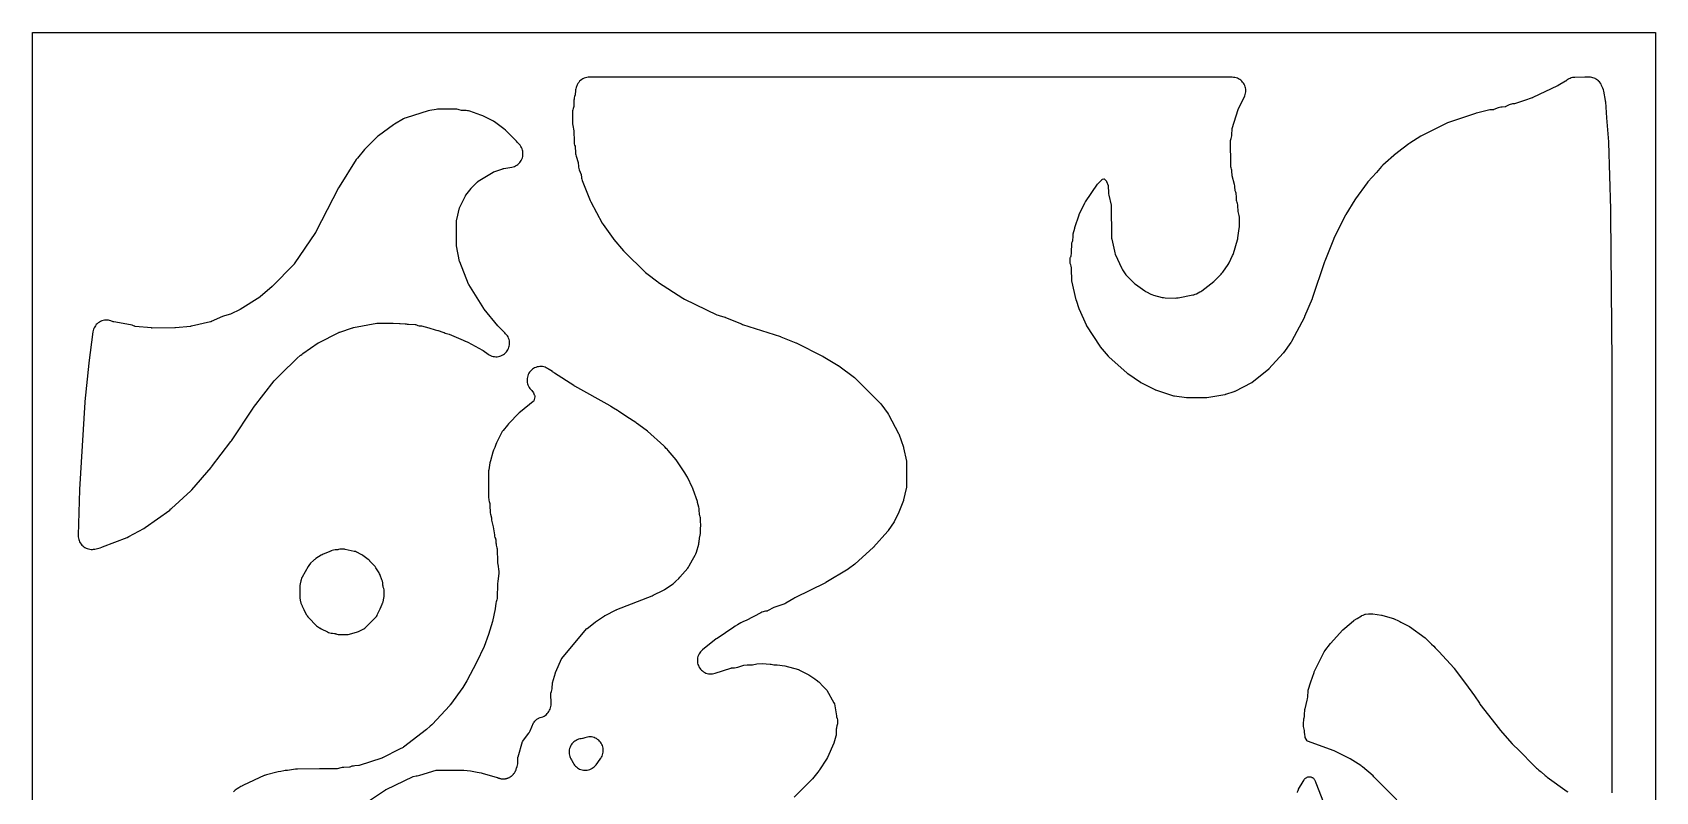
# Model space of a CAD drawing. Header units: millimetres. Extents: x 0 to 300, y 0 to 300.
# Drawn here: x 0 to 299.9, y 159.8 to 300 of the extents above; entities that cross this region are included whole.
import ezdxf

# ---------------------------------------------------------------- set-up
doc = ezdxf.new("R2010")
doc.units = ezdxf.units.MM
doc.layers.add('CUT', color=7, linetype='CONTINUOUS')

msp = doc.modelspace()

# ---------------------------------------------------------------- linework, layer by layer
at = {"layer": 'CUT'}
for points in [[(0.0614, 0), (0.0501, 0.0006), (0.0029, 0.0029), (0.0006, 0.0501), (0, 0.0614), (0, 299.9386), (0.0006, 299.9499), (0.0029, 299.9971), (0.0501, 299.9994), (0.0614, 300), (299.8528, 300), (299.9113, 299.9971), (299.9141, 299.9386), (299.9141, 0.0614), (299.9113, 0.0029), (299.8528, 0), (299.8528, 0)], [(9.2973, 205.1523), (9.4842, 205.0005), (9.6848, 204.8674), (9.8973, 204.7542), (10.1196, 204.662), (10.3499, 204.5915), (10.5858, 204.5436), (10.8253, 204.5186), (11.066, 204.5167), (11.3059, 204.538), (11.5425, 204.5822), (12.4809, 204.805), (12.8104, 204.9077), (12.9604, 204.9661), (17.5181, 206.7403), (17.8129, 206.8777), (20.5594, 208.3833), (20.5609, 208.3841), (20.8108, 208.5409), (25.3598, 211.7851), (25.5973, 211.9774), (25.6265, 212.0042), (25.6663, 212.0365), (29.2521, 215.3266), (29.4544, 215.5352), (29.4549, 215.5358), (32.992, 219.6337), (33.0837, 219.7464), (36.6759, 224.433), (36.6759, 224.4331), (36.7793, 224.5784), (40.7659, 230.6288), (40.792, 230.6667), (40.7966, 230.673), (40.8151, 230.6976), (40.8198, 230.7039), (40.8225, 230.7074), (40.8236, 230.7088), (40.8254, 230.7112), (44.6778, 235.6445), (44.8068, 235.7732), (45.2906, 236.2557), (45.8958, 236.8593), (48.8435, 239.7994), (49.5324, 240.3685), (49.5902, 240.409), (49.7506, 240.5216), (49.9637, 240.6712), (52.8154, 242.6725), (52.8278, 242.6802), (52.8527, 242.6953), (56.6132, 244.5793), (56.6896, 244.6143), (56.7519, 244.6376), (56.768, 244.6437), (59.1502, 245.4417), (59.2144, 245.4608), (59.2936, 245.4786), (63.6323, 246.3005), (63.9087, 246.3103), (63.9236, 246.3108), (64.1635, 246.3194), (64.4598, 246.3299), (66.6591, 246.3328), (67.8203, 246.2556), (67.9487, 246.247), (68.8932, 246.1842), (69.0252, 246.1495), (69.2511, 246.1119), (69.4795, 246.0952), (70.7019, 246.0617), (70.7186, 246.0609), (70.7543, 246.0567), (70.7883, 246.0464), (70.8041, 246.0404), (70.9627, 245.9765), (71.2163, 245.8898), (71.4779, 245.8307), (71.7442, 245.7999), (71.868, 245.7923), (73.229, 245.4544), (74.3864, 245.0787), (74.6306, 245.0128), (74.8802, 244.972), (74.9657, 244.9625), (75.8575, 244.6651), (76.049, 244.5668), (76.2812, 244.4623), (76.5229, 244.382), (76.9939, 244.2516), (79.6126, 243.1698), (79.7201, 243.121), (79.9704, 243.0073), (80.0252, 242.9824), (80.464, 242.783), (83.1447, 241.3135), (83.2048, 241.2783), (83.2626, 241.2397), (84.2114, 240.5645), (84.4199, 240.4311), (84.6405, 240.3191), (84.8711, 240.2294), (85.1094, 240.1629), (85.3532, 240.1204), (85.5999, 240.1021), (85.8473, 240.1083), (86.0928, 240.139), (86.3341, 240.1937), (86.5688, 240.272), (86.7946, 240.3732), (87.0093, 240.4962), (87.2108, 240.6398), (87.3971, 240.8026), (87.5665, 240.983), (87.7171, 241.1793), (87.8476, 241.3896), (87.9567, 241.6116), (88.0433, 241.8434), (88.1065, 242.0826), (88.1458, 242.3269), (88.1608, 242.5739), (88.1512, 242.8212), (88.1173, 243.0663), (88.0593, 243.3068), (87.9778, 243.5404), (87.8737, 243.7649), (87.7478, 243.9779), (87.6015, 244.1775), (87.4362, 244.3616), (87.4358, 244.362), (87.3098, 244.489), (86.0841, 245.7253), (86.046, 245.7655), (86.0098, 245.8075), (83.467, 248.8999), (83.4203, 248.9606), (83.3776, 249.0242), (80.6135, 253.4368), (80.6048, 253.4515), (80.5716, 253.517), (80.5649, 253.5327), (78.9461, 257.6023), (78.94, 257.6187), (78.9187, 257.6914), (78.915, 257.7085), (78.3524, 260.5995), (78.3493, 260.6181), (78.3418, 260.6991), (78.3415, 260.7179), (78.3791, 265.3167), (78.3799, 265.3385), (78.3916, 265.4321), (78.3962, 265.4535), (78.9252, 267.6075), (78.9308, 267.6277), (78.9621, 267.7127), (78.9709, 267.7317), (80.0272, 269.8424), (80.0354, 269.8577), (80.075, 269.9214), (80.0851, 269.9355), (81.0381, 271.1926), (81.0911, 271.2576), (81.1486, 271.3188), (82.258, 272.419), (82.2738, 272.4338), (82.3474, 272.4916), (82.3655, 272.5035), (85.1599, 274.2189), (85.1785, 274.2295), (85.2623, 274.2687), (85.2825, 274.276), (86.9175, 274.8223), (87.0007, 274.8468), (87.0855, 274.8651), (88.5807, 275.1323), (88.8205, 275.1874), (89.0538, 275.2659), (89.2782, 275.3669), (89.4916, 275.4896), (89.6919, 275.6325), (89.8772, 275.7945), (90.0457, 275.974), (90.1957, 276.1691), (90.3257, 276.378), (90.4346, 276.5987), (90.5213, 276.8291), (90.5849, 277.0668), (90.6248, 277.3097), (90.6407, 277.5553), (90.6323, 277.8013), (90.5998, 278.0452), (90.5435, 278.2848), (90.4638, 278.5177), (90.3617, 278.7416), (90.238, 278.9544), (90.094, 279.154), (89.6541, 279.7045), (89.4578, 279.9225), (87.3792, 281.9755), (87.1024, 282.2116), (85.3985, 283.4631), (85.2248, 283.5798), (85.042, 283.6816), (83.2001, 284.608), (82.867, 284.7464), (80.8068, 285.4329), (80.5843, 285.4957), (80.3569, 285.5378), (80.1266, 285.5586), (79.401, 285.5906), (79.378, 285.5923), (79.28, 285.6088), (79.2577, 285.6147), (78.8767, 285.7281), (78.6417, 285.7859), (78.4021, 285.8206), (78.1604, 285.832), (75.054, 285.8282), (74.8349, 285.8184), (74.6175, 285.7893), (73.4227, 285.5759), (73.118, 285.5015), (69.0601, 284.2363), (68.8039, 284.1407), (68.5597, 284.0178), (66.9187, 283.0759), (66.6916, 282.9286), (63.928, 280.9161), (63.7764, 280.7965), (63.6344, 280.6654), (61.5207, 278.5575), (61.3619, 278.3835), (60.0305, 276.7787), (59.8429, 276.5207), (56.6509, 271.4839), (56.5392, 271.2887), (52.3711, 263.1817), (52.3372, 263.1203), (52.2997, 263.0609), (48.3876, 257.2518), (48.3775, 257.2376), (48.33, 257.1793), (48.318, 257.1666), (44.3403, 253.1279), (44.3065, 253.095), (44.2714, 253.0634), (42.0777, 251.163), (42.0739, 251.1598), (42.0131, 251.1147), (41.9987, 251.1052), (38.3677, 248.8443), (38.3208, 248.8166), (38.2727, 248.7911), (36.7083, 248.0052), (36.6921, 247.9975), (36.6197, 247.9694), (36.6026, 247.9641), (35.4569, 247.6415), (35.1173, 247.5188), (33.0156, 246.5826), (32.9988, 246.5756), (32.9243, 246.5507), (32.9067, 246.5462), (29.3642, 245.7327), (29.2905, 245.7182), (29.2161, 245.7084), (26.4319, 245.4298), (26.3752, 245.4255), (26.3182, 245.4239), (22.1458, 245.4064), (22.0862, 245.4076), (22.0268, 245.4118), (19.0076, 245.7019), (18.988, 245.7043), (18.9463, 245.7128), (18.9058, 245.7257), (18.8875, 245.7331), (18.6864, 245.8209), (18.4116, 245.9222), (18.1268, 245.9907), (15.043, 246.5435), (14.9692, 246.5595), (14.9443, 246.566), (14.9065, 246.5771), (14.5021, 246.7215), (14.2659, 246.7929), (14.0238, 246.8406), (13.7781, 246.8643), (13.5313, 246.8636), (13.2858, 246.8386), (13.0439, 246.7895), (12.8081, 246.7168), (12.5805, 246.6212), (12.3635, 246.5037), (12.1592, 246.3653), (11.9695, 246.2074), (11.7963, 246.0316), (11.6412, 245.8396), (11.5059, 245.6332), (11.3915, 245.4145), (11.2993, 245.1856), (11.2301, 244.9487), (11.1846, 244.7061), (11.1831, 244.6954), (10.4019, 238.9889), (10.3913, 238.8998), (9.6796, 231.8176), (9.6716, 231.7187), (8.6939, 215.572), (8.6902, 215.4875), (8.4678, 207.1487), (8.466, 207.0813), (8.4712, 206.8406), (8.4995, 206.6015), (8.5507, 206.3662), (8.6243, 206.137), (8.7195, 205.9159), (8.8357, 205.705), (8.9715, 205.5062), (9.1259, 205.3214)], [(50.6757, 192.363), (50.7331, 192.2631), (50.8866, 192.051), (51.0614, 191.8561), (52.4463, 190.4661), (52.5044, 190.4137), (52.6426, 190.2889), (52.7247, 190.2292), (52.8565, 190.1334), (53.0631, 190.0144), (53.0856, 190.0014), (53.3529, 189.8657), (54.4924, 189.2872), (54.7254, 189.1835), (54.9677, 189.1041), (55.2169, 189.0498), (55.2638, 189.0444), (55.4703, 189.0211), (55.8052, 189.0004), (55.825, 188.9987), (55.8456, 188.9952), (55.867, 188.9916), (55.8967, 188.9833), (55.9081, 188.9801), (55.9267, 188.9733), (55.9743, 188.9543), (56.0099, 188.9402), (56.1101, 188.9057), (56.234, 188.8631), (56.4643, 188.8077), (56.6988, 188.7743), (56.9354, 188.7632), (57.8935, 188.7638), (58.1175, 188.774), (58.3397, 188.8042), (58.5582, 188.8542), (60.0332, 189.2621), (60.2743, 189.3422), (60.5062, 189.4464), (61.0019, 189.7001), (61.2248, 189.8292), (61.4332, 189.9804), (61.625, 190.1524), (63.2625, 191.78), (63.4158, 191.9469), (63.5534, 192.1271), (63.6742, 192.3189), (63.777, 192.5209), (64.2469, 193.5575), (64.6311, 194.4049), (64.6956, 194.5672), (64.718, 194.6236), (64.7394, 194.6968), (64.7841, 194.8495), (64.9442, 195.5117), (64.9965, 195.8024), (65.0142, 196.0972), (65.0146, 196.5761), (65.0083, 196.7048), (65.0027, 196.8218), (64.9667, 197.0651), (64.907, 197.3037), (64.8241, 197.5353), (64.8053, 197.5807), (64.7979, 197.6001), (64.7854, 197.6431), (64.7778, 197.6872), (64.776, 197.7079), (64.7659, 197.875), (64.7494, 198.1498), (64.7358, 198.2703), (64.72, 198.4104), (64.6917, 198.5385), (64.6634, 198.6665), (64.6255, 198.78), (64.5803, 198.9153), (64.2474, 199.7612), (64.2472, 199.7617), (64.2351, 199.7887), (64.1535, 199.9711), (64.041, 200.171), (63.4507, 201.1156), (63.3919, 201.1999), (63.306, 201.3231), (63.141, 201.5149), (62.3297, 202.3669), (62.3219, 202.3744), (62.1914, 202.5013), (62.0432, 202.6246), (61.0406, 203.3956), (60.8489, 203.5292), (60.6455, 203.6444), (60.0615, 203.9399), (60.0581, 203.9416), (59.8644, 204.0295), (59.6639, 204.1006), (59.5796, 204.1227), (59.4581, 204.1544), (57.7618, 204.5215), (57.6703, 204.5367), (57.5192, 204.5617), (57.3687, 204.5715), (57.2739, 204.5778), (57.0282, 204.5697), (56.7844, 204.5375), (56.545, 204.4816), (56.4273, 204.4479), (56.4226, 204.4474), (55.9251, 204.4127), (55.6517, 204.3784), (55.3838, 204.3143), (55.1246, 204.221), (55.1132, 204.2162), (53.7066, 203.6209), (53.7056, 203.6204), (53.5285, 203.5372), (53.3585, 203.4403), (52.3763, 202.8286), (52.1497, 202.6695), (52.0612, 202.5913), (51.9421, 202.4862), (51.3996, 201.9511), (51.2436, 201.7824), (51.2201, 201.7517), (51.1942, 201.7233), (51.0566, 201.5419), (50.9361, 201.3487), (49.8462, 199.4096), (49.7386, 199.1945), (49.6522, 198.9702), (49.6384, 198.9207), (49.5863, 198.7352), (49.4461, 198.1223), (49.3982, 197.8386), (49.3832, 197.5513), (49.3927, 195.7688), (49.4112, 195.4781), (49.4634, 195.1916), (49.4681, 195.172), (49.4706, 195.1583), (49.6073, 194.5985), (49.6913, 194.3239), (49.8062, 194.0607), (49.8068, 194.0596), (49.8076, 194.0579), (49.8111, 194.051), (50.1426, 193.3974), (50.6026, 192.49)], [(100.3232, 164.4898), (100.4988, 164.3235), (100.6896, 164.1749), (100.8939, 164.0454), (101.1097, 163.9363), (101.335, 163.8486), (101.5678, 163.783), (101.8058, 163.7402), (102.0469, 163.7206), (102.2887, 163.7244), (102.529, 163.7516), (102.7656, 163.8018), (102.9962, 163.8747), (103.2187, 163.9695), (103.361, 164.0472), (103.4245, 164.0813), (103.4287, 164.0842), (103.4309, 164.0854), (103.4616, 164.1062), (103.6259, 164.2162), (103.8132, 164.37), (103.9848, 164.5412), (104.1391, 164.7282), (104.1494, 164.7436), (104.9107, 165.7641), (105.0453, 165.9638), (105.0598, 165.9906), (105.1357, 166.105), (105.2519, 166.3247), (105.3457, 166.5547), (105.4162, 166.793), (105.4627, 167.0371), (105.4848, 167.2846), (105.4822, 167.533), (105.4549, 167.78), (105.4032, 168.0231), (105.3277, 168.2598), (105.229, 168.4878), (105.1082, 168.7049), (104.9664, 168.909), (104.8051, 169.098), (104.6258, 169.27), (104.4304, 169.4234), (104.2206, 169.5566), (103.9987, 169.6684), (103.7668, 169.7576), (103.5272, 169.8233), (103.2822, 169.8648), (103.0343, 169.8819), (102.7859, 169.8743), (102.5396, 169.8421), (102.2976, 169.7855), (102.0625, 169.7053), (101.6808, 169.5534), (101.6125, 169.5521), (101.3674, 169.5352), (101.1252, 169.4944), (100.8881, 169.43), (100.6586, 169.3427), (100.4386, 169.2332), (100.2305, 169.1027), (100.0362, 168.9524), (99.8576, 168.7837), (99.6964, 168.5984), (99.5542, 168.3981), (99.4323, 168.1848), (99.332, 167.9606), (99.2541, 167.7276), (99.1995, 167.4881), (99.1686, 167.2444), (99.1618, 166.9989), (99.1792, 166.7538), (99.2205, 166.5117), (99.2853, 166.2747), (99.3731, 166.0453), (99.483, 165.8256), (99.6139, 165.6178), (99.6184, 165.6114), (99.6641, 165.5462), (99.6663, 165.5422), (99.9037, 165.079), (100.0243, 164.8694), (100.1646, 164.6724)]]:
    msp.add_lwpolyline(points, close=True, dxfattribs=at)
for points in [[(291.8967, 159.5201), (291.9039, 192.0322), (291.9141, 238.9124), (291.914, 238.9354), (291.6674, 266.3147), (291.6665, 266.3629), (291.6386, 267.3483), (291.6377, 267.3831), (291.2903, 279.6544), (291.2837, 279.7789), (290.9331, 284.2561), (290.9331, 284.2562), (290.9331, 284.2564), (290.9331, 284.2566), (290.9331, 284.2567), (290.933, 284.2571), (290.7056, 287.1612), (290.6928, 287.2585), (290.6714, 287.4215), (290.3503, 289.1546), (290.2831, 289.4293), (290.1854, 289.6946), (289.951, 290.2345), (289.8429, 290.4536), (289.7709, 290.5695), (289.7139, 290.6611), (289.5653, 290.855), (289.3985, 291.0334), (289.3853, 291.0451), (289.2151, 291.1947), (289.0168, 291.3374), (288.9143, 291.3969), (288.8055, 291.46), (288.7516, 291.4846), (288.5833, 291.5614), (288.3522, 291.6407), (288.1145, 291.697), (287.8725, 291.7298), (287.6284, 291.7389), (286.8247, 291.7295), (286.8246, 291.7295), (286.8244, 291.7295), (285.0118, 291.7082), (284.7807, 291.6947), (284.5518, 291.66), (284.3271, 291.6042), (284.1086, 291.5279), (283.898, 291.4317), (283.7577, 291.3511), (283.6973, 291.3164), (283.508, 291.1831), (283.4606, 291.1425), (283.332, 291.0328), (283.3292, 291.0302), (283.318, 291.0197), (283.2829, 290.9934), (283.2657, 290.9825), (281.9044, 290.1755), (281.8548, 290.1477), (281.804, 290.1222), (277.2378, 287.9741), (277.2224, 287.9669), (277.2203, 287.966), (277.1578, 287.9388), (277.0917, 287.9146), (275.6916, 287.4483), (273.8691, 286.8412), (273.8558, 286.8372), (273.8504, 286.8355), (273.7681, 286.8173), (273.7487, 286.8146), (273.5092, 286.7872), (273.2819, 286.7506), (273.059, 286.6932), (272.8424, 286.6156), (272.6338, 286.5183), (272.222, 286.3028), (272.2047, 286.2943), (272.1808, 286.2848), (272.1662, 286.279), (272.137, 286.2739), (272.1254, 286.2719), (272.1062, 286.27), (271.5754, 286.2329), (271.3252, 286.2026), (271.0793, 286.1473), (270.8402, 286.0676), (270.0086, 285.7427), (269.9908, 285.7363), (269.9902, 285.736), (269.9497, 285.7249), (269.9082, 285.718), (269.8887, 285.7163), (269.276, 285.6795), (269.0482, 285.6553), (268.8236, 285.6104), (266.8331, 285.1162), (266.7571, 285.0941), (266.6431, 285.061), (261.8259, 283.4512), (261.4989, 283.3155), (256.7783, 280.9515), (256.567, 280.8325), (254.5163, 279.5429), (254.3384, 279.42), (252.2058, 277.806), (252.097, 277.7174), (252.0969, 277.7173), (252.0673, 277.6932), (249.52, 275.4622), (249.3005, 275.2446), (248.3248, 274.1494), (248.3248, 274.1493), (246.7616, 272.3947), (246.6176, 272.2174), (244.4559, 269.2918), (244.3246, 269.0953), (242.7028, 266.4005), (242.6083, 266.2287), (240.5444, 262.0974), (240.4699, 261.9481), (240.3851, 261.7593), (238.7879, 257.7663), (238.7841, 257.7558), (238.7392, 257.6338), (236.469, 250.8747), (236.4549, 250.835), (236.4394, 250.7958), (235.0728, 247.5154), (235.0503, 247.4648), (235.0381, 247.4404), (235.0255, 247.4152), (232.6222, 242.885), (232.5815, 242.8141), (232.536, 242.7463), (231.1649, 240.8457), (231.1315, 240.8019), (231.1268, 240.7957), (231.0861, 240.7477), (228.4792, 237.8375), (228.4756, 237.8337), (228.4187, 237.7793), (228.4051, 237.7678), (225.386, 235.341), (225.3702, 235.329), (225.2981, 235.2826), (225.2806, 235.2732), (222.1609, 233.705), (222.1362, 233.6937), (222.084, 233.6697), (222.0049, 233.64), (220.4326, 233.1124), (220.4279, 233.1109), (220.3983, 233.1033), (220.3544, 233.0922), (220.3375, 233.0889), (216.9825, 232.5248), (216.9823, 232.5248), (216.9772, 232.524), (216.8959, 232.517), (216.8895, 232.5169), (216.8774, 232.5166), (213.3702, 232.5255), (213.3009, 232.5277), (213.2486, 232.5324), (213.2319, 232.534), (211.0135, 232.799), (210.9948, 232.8017), (210.9151, 232.8194), (210.897, 232.8249), (207.6028, 233.9168), (207.538, 233.9409), (207.5221, 233.9468), (207.5108, 233.952), (207.4437, 233.9826), (204.8762, 235.2696), (204.8095, 235.3057), (204.8074, 235.307), (204.7451, 235.3461), (202.3934, 236.9277), (202.3226, 236.9791), (202.2559, 237.0357), (198.9201, 240.0753), (198.8621, 240.1319), (198.808, 240.1923), (197.363, 241.9231), (197.3183, 241.9801), (197.2771, 242.0397), (194.83, 245.8239), (194.8275, 245.8278), (194.7931, 245.8902), (194.7904, 245.896), (194.7861, 245.9048), (193.4532, 248.839), (193.4289, 248.8964), (193.4257, 248.9053), (193.4077, 248.955), (192.8954, 250.4913), (192.8785, 250.5465), (192.8642, 250.6025), (192.0551, 254.1382), (192.0523, 254.1521), (192.0513, 254.1568), (192.0412, 254.2384), (192.0411, 254.2411), (192.0403, 254.2574), (191.9947, 256.2733), (191.9745, 256.5393), (191.926, 256.8017), (191.8499, 257.0573), (191.7632, 257.3), (191.7615, 257.3053), (191.7488, 257.353), (191.747, 257.3761), (191.7465, 257.3823), (191.7461, 257.4071), (191.7541, 258.2502), (191.7548, 258.2694), (191.7549, 258.2715), (191.7606, 258.317), (191.762, 258.3231), (191.7713, 258.3617), (191.7781, 258.3819), (191.8167, 258.4872), (191.8499, 258.578), (191.9052, 258.7593), (191.93, 258.8404), (191.9808, 259.1101), (192.0018, 259.3837), (192.0374, 261.0395), (192.0383, 261.058), (192.043, 261.0975), (192.0492, 261.1163), (192.0555, 261.1354), (192.0557, 261.1359), (192.0626, 261.1525), (192.0637, 261.1549), (192.0655, 261.1589), (192.1498, 261.3758), (192.2136, 261.5995), (192.2393, 261.7373), (192.2563, 261.8282), (192.2776, 262.0598), (192.3061, 262.692), (192.307, 262.7037), (192.3074, 262.7103), (192.3185, 262.7874), (192.3187, 262.7889), (192.3227, 262.8069), (192.5811, 263.8605), (192.5935, 263.9071), (192.6079, 263.9533), (193.4014, 266.3356), (193.43, 266.4125), (193.4559, 266.4695), (193.4559, 266.4696), (193.4639, 266.4873), (194.4889, 268.5593), (194.5267, 268.6296), (194.5691, 268.6973), (196.7692, 271.9586), (196.779, 271.9724), (196.8189, 272.0213), (196.8252, 272.029), (196.8367, 272.0414), (197.6432, 272.8677), (197.6555, 272.8797), (197.6835, 272.9035), (197.7179, 272.9156), (197.7346, 272.9202), (197.9519, 272.975), (197.9703, 272.9791), (198.01, 272.9849), (198.0412, 272.9596), (198.055, 272.9467), (198.4079, 272.5956), (198.4218, 272.581), (198.4489, 272.5475), (198.4683, 272.5089), (198.4759, 272.4903), (198.7643, 271.7196), (198.7708, 271.7009), (198.7814, 271.6597), (198.7877, 271.6175), (198.789, 271.5978), (198.8385, 270.4134), (198.8578, 270.1908), (198.8969, 269.9707), (199.315, 268.1069), (199.3187, 268.0877), (199.3286, 268.0036), (199.3293, 267.984), (199.3983, 262.2698), (199.413, 262.0277), (199.4511, 261.7882), (199.9115, 259.5869), (199.9827, 259.3206), (200.0828, 259.0638), (201.305, 256.3761), (201.4179, 256.1572), (201.5518, 255.9505), (202.0487, 255.2601), (202.1686, 255.1066), (202.3001, 254.9628), (203.4833, 253.7663), (203.6407, 253.6202), (203.8102, 253.4882), (205.5341, 252.2598), (205.6955, 252.154), (205.8645, 252.0609), (206.6269, 251.6787), (206.8678, 251.5734), (207.1185, 251.494), (208.7382, 251.0732), (209.0178, 251.0174), (209.3019, 250.9938), (211.1561, 250.9456), (211.4241, 250.953), (211.6898, 250.9891), (214.3932, 251.5052), (214.626, 251.5613), (214.8523, 251.6395), (215.0702, 251.7389), (215.7015, 252.0645), (215.8941, 252.1749), (216.0762, 252.3019), (218.2829, 253.9927), (218.5492, 254.2286), (219.6499, 255.3533), (219.7977, 255.5184), (219.9303, 255.6959), (220.9283, 257.1633), (221.0983, 257.4532), (221.7702, 258.8002), (221.8581, 258.9971), (221.9286, 259.2008), (222.671, 261.6863), (222.7179, 261.8679), (222.751, 262.0525), (222.9941, 263.7751), (223.0186, 264.1114), (223.0264, 265.6107), (223.0105, 265.9058), (222.9599, 266.1969), (222.79, 266.9181), (222.7862, 266.9361), (222.7757, 267.0146), (222.7746, 267.033), (222.7424, 267.9207), (222.7235, 268.1503), (222.6835, 268.3773), (222.6228, 268.5995), (222.5419, 268.8153), (222.5213, 268.8631), (222.5149, 268.8792), (222.5034, 268.9147), (222.4987, 268.9512), (222.4977, 268.9687), (222.4665, 269.8301), (222.4474, 270.0611), (222.407, 270.2894), (222.3456, 270.513), (222.2637, 270.7299), (222.2404, 270.7841), (222.2289, 270.8169), (222.2234, 270.8543), (222.2221, 270.8718), (222.1924, 271.4294), (222.1654, 271.6859), (222.1122, 271.9382), (221.6858, 273.5441), (221.6811, 273.5637), (221.6679, 273.6499), (221.6665, 273.67), (221.637, 274.3281), (221.6179, 274.5443), (221.5801, 274.758), (221.524, 274.9676), (221.4498, 275.1716), (221.429, 275.2221), (221.4224, 275.2392), (221.4109, 275.2769), (221.4071, 275.3162), (221.4066, 275.3345), (221.4055, 280.1319), (221.4059, 280.1487), (221.4091, 280.1848), (221.4186, 280.2194), (221.4242, 280.2354), (221.4851, 280.398), (221.5653, 280.653), (221.6179, 280.9151), (221.6422, 281.1812), (221.6779, 282.1353), (221.6782, 282.1407), (221.6844, 282.1919), (221.6899, 282.218), (221.6964, 282.241), (222.7734, 285.7552), (222.775, 285.7602), (222.8044, 285.8347), (222.8122, 285.8512), (223.9377, 288.1035), (224.0353, 288.325), (224.111, 288.5549), (224.1641, 288.791), (224.1942, 289.0312), (224.2008, 289.2731), (224.1841, 289.5146), (224.144, 289.7533), (224.0811, 289.9871), (223.9959, 290.2136), (223.8891, 290.4308), (223.7619, 290.6367), (223.6153, 290.8294), (223.4508, 291.0069), (223.2699, 291.1677), (223.0743, 291.3103), (222.8658, 291.4333), (222.6464, 291.5355), (222.4182, 291.616), (222.1832, 291.6741), (221.9437, 291.7092), (221.7019, 291.721), (137.7112, 291.7402), (102.9194, 291.7481), (102.6672, 291.7355), (102.4177, 291.6974), (102.1732, 291.6344), (101.9363, 291.547), (101.7095, 291.4362), (101.495, 291.3031), (101.295, 291.149), (101.1116, 290.9756), (100.9466, 290.7845), (100.8017, 290.5777), (100.6784, 290.3575), (100.5779, 290.1258), (100.5398, 290.0241), (100.4698, 289.8503), (100.4016, 289.6183), (100.3561, 289.3808), (100.3338, 289.14), (100.309, 288.5771), (100.3074, 288.5558), (100.3002, 288.5105), (100.2879, 288.4663), (100.2804, 288.4463), (100.2422, 288.3519), (100.1676, 288.142), (100.1121, 287.9262), (100.076, 287.7064), (100.0597, 287.4842), (100.0264, 286.3379), (100.0262, 286.3324), (100.0206, 286.2835), (100.0122, 286.2554), (100.0036, 286.2322), (99.9788, 286.1701), (99.9028, 285.9512), (99.8474, 285.7263), (99.8131, 285.4972), (99.8002, 285.266), (99.7817, 283.3481), (99.7922, 283.0934), (99.8286, 282.841), (100.0243, 281.8476), (100.0252, 281.8421), (100.0346, 281.7582), (100.0355, 281.739), (100.0707, 279.9087), (100.087, 279.6678), (100.1264, 279.4296), (100.1887, 279.1962), (100.2732, 278.97), (100.2764, 278.9626), (100.2829, 278.9466), (100.2943, 278.9112), (100.2991, 278.8747), (100.3001, 278.8573), (100.3396, 277.8136), (100.3579, 277.5919), (100.3958, 277.3727), (100.4531, 277.1578), (100.824, 275.9787), (100.8302, 275.9569), (100.8481, 275.8608), (100.8502, 275.8383), (100.8807, 275.3589), (100.9103, 275.1035), (100.9659, 274.8525), (101.0469, 274.6085), (101.3744, 273.77), (101.3801, 273.7544), (101.3902, 273.7197), (101.3972, 273.6841), (101.3992, 273.6681), (101.4358, 273.323), (101.47, 273.0984), (101.5244, 272.8779), (101.5986, 272.6632), (103.0664, 268.9701), (103.1868, 268.7112), (105.2868, 264.7984), (105.4474, 264.5386), (107.2761, 261.9487), (107.4282, 261.7544), (109.2242, 259.6799), (109.36, 259.5351), (113.2694, 255.6845), (113.507, 255.4783), (115.528, 253.9358), (115.6846, 253.8255), (120.1919, 250.9029), (120.4737, 250.745), (126.4889, 247.8691), (126.6912, 247.7831), (126.9003, 247.7152), (127.9423, 247.4267), (128.0134, 247.4046), (128.0829, 247.3782), (131.0241, 246.1519), (131.2181, 246.0803), (138.2237, 243.8186), (138.2623, 243.8054), (138.3005, 243.7909), (141.0347, 242.6966), (141.0805, 242.6772), (141.1254, 242.6559), (146.0059, 240.2133), (146.0469, 240.1917), (146.0871, 240.1686), (148.8786, 238.4886), (148.9268, 238.4579), (148.9736, 238.425), (151.9173, 236.244), (151.921, 236.2411), (151.9757, 236.1942), (151.9875, 236.1829), (156.6995, 231.4569), (156.7029, 231.4533), (156.7515, 231.397), (156.7617, 231.3835), (158.0877, 229.5638), (158.1329, 229.4973), (158.1734, 229.4279), (160.0548, 225.9409), (160.0572, 225.936), (160.0905, 225.8603), (160.0969, 225.8426), (160.9245, 223.3719), (160.9438, 223.3088), (160.9594, 223.2447), (161.4888, 220.7915), (161.4925, 220.7715), (161.5017, 220.6845), (161.5022, 220.6642), (161.4865, 215.8952), (161.4858, 215.873), (161.4742, 215.7778), (161.4695, 215.7561), (160.9629, 213.6831), (160.9439, 213.6146), (160.921, 213.5473), (160.1012, 211.3628), (160.0775, 211.3044), (160.0508, 211.2473), (159.2889, 209.728), (159.2533, 209.6622), (159.2136, 209.5988), (158.1427, 208.0007), (158.0953, 207.935), (158.0436, 207.8726), (155.4308, 204.9321), (155.3863, 204.8847), (155.3394, 204.8398), (152.0308, 201.8469), (151.9882, 201.8102), (151.944, 201.7755), (150.8126, 200.9312), (150.7641, 200.8969), (150.7139, 200.865), (146.6218, 198.4047), (146.5792, 198.3803), (146.5356, 198.3577), (140.8768, 195.5615), (140.6789, 195.4524), (139.225, 194.5622), (139.2068, 194.5561), (139.0251, 194.4733), (137.344, 193.8987), (137.1694, 193.8316), (137.0003, 193.7517), (135.8313, 193.1447), (135.83, 193.144), (135.806, 193.1348), (135.7639, 193.1238), (135.7507, 193.1218), (135.4323, 193.0805), (135.213, 193.0421), (134.998, 192.9844), (134.7889, 192.9077), (134.7778, 192.9025), (134.7571, 192.8948), (134.5587, 192.8009), (131.905, 191.4), (131.3634, 191.1855), (131.1372, 191.0827), (130.9223, 190.9579), (130.29, 190.5474), (129.8305, 190.3048), (129.6052, 190.1703), (126.4913, 188.0819), (126.33, 187.9641), (123.8085, 185.9636), (123.6212, 185.7992), (123.6208, 185.7987), (123.6202, 185.7982), (123.4502, 185.616), (123.2992, 185.4177), (123.1686, 185.2054), (123.0599, 184.9812), (122.974, 184.7472), (122.9118, 184.5059), (122.874, 184.2596), (122.8609, 184.0107), (122.8726, 183.7618), (122.909, 183.5152), (122.9699, 183.2735), (123.0544, 183.0391), (123.1619, 182.8143), (123.2913, 182.6013), (123.4412, 182.4022), (123.6102, 182.219), (123.7966, 182.0536), (123.9985, 181.9075), (124.214, 181.7823), (124.4409, 181.6791), (124.6769, 181.5991), (124.9197, 181.5429), (125.1669, 181.5112), (125.416, 181.5043), (125.6646, 181.5222), (125.9101, 181.5648), (126.1502, 181.6316), (129.0441, 182.5946), (129.0572, 182.5978), (129.0823, 182.6018), (129.105, 182.604), (129.7525, 182.6521), (130.0379, 182.69), (130.3171, 182.7604), (130.3298, 182.7644), (131.0815, 183.0007), (131.422, 183.1078), (132.0386, 183.1825), (132.8586, 183.2097), (133.0081, 183.2146), (133.0415, 183.2157), (133.3098, 183.2391), (133.574, 183.2912), (133.8371, 183.3581), (134.8099, 183.4411), (136.3425, 183.3279), (136.4769, 183.2936), (136.7453, 183.2407), (137.018, 183.2174), (137.6017, 183.1996), (139.0454, 183.0021), (141.5775, 182.311), (141.5955, 182.3056), (141.6333, 182.2911), (141.6378, 182.2891), (141.6411, 182.2875), (143.456, 181.3656), (144.5605, 180.6076), (144.8581, 180.3698), (144.9778, 180.2741), (145.0253, 180.2362), (145.2944, 180.0212), (146.1211, 179.2133), (146.6622, 178.6368), (146.7605, 178.4987), (148.1085, 176.1385), (148.1753, 176.0033), (148.1819, 175.9889), (148.1836, 175.9835), (148.1878, 175.9632), (148.5258, 174.1121), (148.5282, 174.0551), (148.5476, 173.832), (148.5869, 173.6116), (148.6457, 173.3955), (148.6673, 173.3374), (148.7301, 172.9933), (148.7788, 172.6273), (148.7361, 172.2692), (148.6277, 171.8919), (148.5618, 171.596), (148.5534, 171.5096), (148.5488, 171.4841), (148.5328, 171.3002), (148.5323, 171.2944), (148.5322, 171.2931), (148.5294, 171.2607), (148.4849, 170.1968), (148.4838, 170.1804), (148.4498, 170.0391), (148.0735, 168.7276), (146.8877, 166.0894), (146.7373, 165.7891), (145.459, 163.7825), (145.3447, 163.6135), (145.3443, 163.6128), (145.328, 163.5916), (145.1267, 163.3439), (144.1216, 162.1474), (144.0579, 162.0715), (143.9897, 161.9903), (143.9633, 161.9589), (140.7524, 158.748)], [(62.3, 158.1386), (65.2535, 160.1145), (65.3171, 160.1542), (65.3229, 160.1574), (65.3815, 160.1872), (70.354, 162.534), (70.9189, 162.6924), (71.0854, 162.7084), (71.3316, 162.7444), (71.573, 162.8047), (74.6237, 163.7304), (74.6413, 163.7353), (74.6798, 163.743), (74.7189, 163.7469), (74.7372, 163.7474), (79.7062, 163.7616), (80.9482, 163.6217), (82.1713, 163.3665), (82.8824, 163.2181), (82.8825, 163.2181), (83.1091, 163.1709), (85.8403, 162.3929), (85.8777, 162.3803), (85.9541, 162.3515), (85.9685, 162.3458), (85.998, 162.3334), (85.9982, 162.3338), (86.0333, 162.3192), (86.049, 162.3135), (86.1459, 162.273), (86.1657, 162.267), (86.1711, 162.2648), (86.2191, 162.2507), (86.2459, 162.2425), (86.2608, 162.2372), (86.2771, 162.233), (86.384, 162.2004), (86.4036, 162.1965), (86.4085, 162.1951), (86.4544, 162.1864), (86.4812, 162.181), (86.4951, 162.1775), (86.512, 162.1749), (86.6283, 162.1518), (86.6473, 162.1499), (86.6517, 162.1491), (86.6951, 162.1453), (86.7213, 162.1428), (86.734, 162.1408), (86.7516, 162.1398), (86.8761, 162.1277), (86.8944, 162.1278), (86.8982, 162.1274), (86.9388, 162.1279), (86.9637, 162.128), (86.9754, 162.1273), (86.9935, 162.1281), (87.1252, 162.1284), (87.1424, 162.1302), (87.1456, 162.1302), (87.1834, 162.1344), (87.2064, 162.1368), (87.217, 162.1372), (87.2355, 162.1398), (87.3729, 162.1539), (87.3888, 162.1572), (87.3916, 162.1575), (87.4263, 162.1649), (87.4469, 162.1691), (87.4565, 162.1704), (87.4754, 162.1749), (87.6168, 162.2039), (87.6313, 162.2084), (87.6336, 162.2089), (87.6654, 162.2191), (87.683, 162.2245), (87.6917, 162.2266), (87.7109, 162.2332), (87.8546, 162.278), (87.8675, 162.2834), (87.8694, 162.284), (87.8984, 162.2966), (87.9127, 162.3026), (87.9203, 162.3052), (87.9397, 162.3141), (88.0838, 162.3753), (88.0951, 162.3814), (88.0966, 162.3821), (88.1231, 162.3968), (88.1336, 162.4025), (88.1403, 162.4056), (88.1599, 162.4169), (88.3022, 162.4949), (88.3117, 162.5014), (88.313, 162.5021), (88.3372, 162.5188), (88.3438, 162.5234), (88.3495, 162.5267), (88.3691, 162.5408), (88.5076, 162.6357), (88.5155, 162.6423), (88.5165, 162.643), (88.5386, 162.6618), (88.5413, 162.6641), (88.5461, 162.6675), (88.5655, 162.6845), (88.698, 162.7962), (88.7042, 162.8026), (88.705, 162.8033), (88.7244, 162.8233), (88.7281, 162.8266), (88.7472, 162.8468), (88.8715, 162.9748), (88.8762, 162.9807), (88.8768, 162.9814), (88.8912, 162.9996), (88.894, 163.0025), (88.9123, 163.0262), (89.0264, 163.1699), (89.0297, 163.175), (89.0302, 163.1756), (89.0402, 163.1913), (89.042, 163.1937), (89.0592, 163.221), (89.161, 163.3793), (89.1632, 163.3835), (89.1635, 163.3841), (89.1699, 163.3966), (89.1709, 163.3982), (89.1866, 163.4295), (89.2742, 163.6011), (89.2754, 163.6042), (89.2756, 163.6047), (89.2791, 163.6135), (89.2795, 163.6143), (89.2918, 163.6462), (89.2966, 163.6586), (89.3648, 163.8331), (89.3652, 163.8348), (89.3654, 163.8353), (89.4033, 163.9711), (89.4318, 164.073), (89.4319, 164.0736), (89.4398, 164.1083), (89.4455, 164.1269), (89.5481, 164.4304), (89.5491, 164.4333), (89.6152, 164.6648), (89.6586, 164.9016), (89.6791, 165.1414), (89.7163, 166.1436), (89.7166, 166.1489), (89.7214, 166.1899), (89.7236, 166.2002), (89.7298, 166.2229), (90.5674, 169.0226), (90.5725, 169.0385), (90.5735, 169.041), (90.5857, 169.0607), (90.6001, 169.081), (91.6654, 170.5048), (91.7359, 170.6116), (91.7615, 170.6486), (91.7638, 170.6527), (91.7669, 170.6572), (91.772, 170.6661), (91.8266, 170.7488), (91.9582, 171.01), (92.5957, 172.4835), (92.6061, 172.4953), (92.6626, 172.5592), (92.6842, 172.5835), (92.8489, 172.7697), (93.2225, 173.1318), (93.5439, 173.355), (93.6504, 173.4225), (93.8403, 173.4528), (94.083, 173.517), (94.318, 173.6052), (94.543, 173.7165), (94.7556, 173.8498), (94.9539, 174.0038), (95.1357, 174.1768), (95.2992, 174.3672), (95.4428, 174.5731), (95.565, 174.7923), (95.6647, 175.0227), (95.7407, 175.2619), (95.7924, 175.5075), (95.8192, 175.7571), (95.8208, 176.0081), (95.8197, 176.0339), (95.7927, 177.856), (95.7928, 177.8615), (95.7961, 177.9104), (95.8033, 177.9388), (95.8108, 177.9623), (95.9161, 178.2641), (95.9838, 178.4928), (96.0294, 178.7269), (96.0525, 178.9644), (96.0902, 179.7273), (96.0918, 179.7487), (96.107, 179.8404), (96.1123, 179.8612), (96.6453, 181.7265), (96.6709, 181.8057), (96.7021, 181.883), (97.7663, 184.278), (97.7737, 184.2938), (97.7922, 184.3267), (97.8136, 184.3577), (97.8246, 184.3714), (102.3924, 189.8181), (102.405, 189.8324), (102.4637, 189.8895), (102.4783, 189.9017), (103.9835, 191.0967), (104.0222, 191.1262), (104.0621, 191.154), (105.6935, 192.245), (105.757, 192.2845), (105.8227, 192.3201), (107.8827, 193.3507), (107.9312, 193.3736), (107.9807, 193.3944), (114.5087, 195.9553), (114.7168, 196.0481), (116.6268, 197.0064), (116.7143, 197.0577), (116.8004, 197.1054), (116.8371, 197.1297), (116.907, 197.1706), (118.2825, 198.1017), (118.4421, 198.2192), (118.5919, 198.349), (118.8366, 198.5786), (118.8631, 198.6), (118.9108, 198.6482), (119.4357, 199.1408), (119.6446, 199.3622), (121.0704, 201.0711), (121.2108, 201.2562), (121.3334, 201.4535), (121.9615, 202.578), (122.4507, 203.4442), (122.5795, 203.7072), (122.6767, 203.9835), (123.1115, 205.4976), (123.1629, 205.7116), (123.1952, 205.9293), (123.2667, 206.6169), (123.3863, 207.1434), (123.4328, 207.4183), (123.4484, 207.6967), (123.4486, 208.3679), (123.4612, 208.4886), (123.4743, 208.7786), (123.4602, 209.8936), (123.448, 210.1109), (123.4169, 210.3264), (123.3672, 210.5382), (123.2993, 210.745), (123.2472, 210.883), (123.2407, 210.9018), (123.23, 210.9428), (123.2285, 210.9636), (123.1903, 211.8184), (123.1671, 212.0642), (123.1197, 212.3066), (122.9118, 213.1475), (122.8565, 213.3383), (122.1152, 215.5617), (122.0723, 215.6659), (122.0525, 215.722), (122.0129, 215.81), (121.9842, 215.8798), (121.0092, 217.85), (120.9001, 218.0417), (120.7346, 218.3719), (120.573, 218.6486), (119.0753, 220.8724), (118.919, 221.0802), (117.4933, 222.7839), (117.2675, 223.0204), (117.1237, 223.1525), (116.8788, 223.4351), (116.6584, 223.6592), (113.6234, 226.3796), (113.4292, 226.5369), (111.6269, 227.8531), (111.5105, 227.9332), (109.8152, 229.03), (108.3093, 230.0671), (108.124, 230.1831), (107.3893, 230.5994), (106.8692, 230.936), (106.7323, 231.0184), (100.1942, 234.6784), (100.1718, 234.6915), (100.1688, 234.6933), (100.0593, 234.7629), (96.4857, 237.0821), (96.3304, 237.1924), (96.1203, 237.3263), (96.0707, 237.3514), (95.4482, 237.7554), (95.4201, 237.7742), (95.4089, 237.7821), (95.3972, 237.7905), (95.3924, 237.7938), (95.3736, 237.8077), (95.1671, 237.9438), (94.9483, 238.0589), (94.7191, 238.1517), (94.4819, 238.2215), (94.2389, 238.2675), (93.9926, 238.2893), (93.7453, 238.2867), (93.4995, 238.2596), (93.2576, 238.2084), (93.0219, 238.1335), (92.7948, 238.0357), (92.5784, 237.9159), (92.375, 237.7754), (92.1864, 237.6155), (92.0145, 237.4377), (91.8611, 237.2437), (91.7275, 237.0356), (91.6152, 236.8153), (91.5252, 236.585), (91.4583, 236.3469), (91.4154, 236.1034), (91.3966, 235.8568), (91.4024, 235.6096), (91.4325, 235.3642), (91.4868, 235.1229), (91.5646, 234.8882), (91.6652, 234.6623), (91.7876, 234.4474), (91.9307, 234.2458), (92.093, 234.0592), (92.2757, 233.8689), (92.2898, 233.853), (92.5665, 233.4171), (92.7336, 233.0542), (92.7447, 233.03), (92.7662, 232.9832), (92.8008, 232.9081), (92.8267, 232.6691), (92.6243, 231.9428), (92.5881, 231.8656), (92.5803, 231.85), (92.5665, 231.8265), (92.5646, 231.8247), (92.5497, 231.8122), (90.1844, 229.9384), (89.9538, 229.7313), (89.952, 229.7294), (87.9507, 227.6933), (87.9502, 227.6929), (87.771, 227.4895), (86.963, 226.4662), (86.8175, 226.2614), (86.6932, 226.043), (85.7628, 224.1988), (85.6223, 223.8606), (85.4577, 223.3651), (85.2091, 222.8289), (85.1334, 222.6472), (85.0723, 222.4602), (84.6153, 220.8509), (84.5753, 220.6858), (84.5712, 220.6716), (84.532, 220.4832), (84.3181, 219.2118), (84.2921, 219.0044), (84.2835, 218.7955), (84.2838, 218.2913), (84.2734, 218.1028), (84.2847, 216.9511), (84.2865, 214.0588), (84.2985, 213.8162), (84.334, 213.5758), (84.3926, 213.3401), (84.5033, 212.9721), (84.5048, 212.9668), (84.5094, 212.9447), (84.5191, 212.876), (84.5203, 212.855), (84.5406, 212.1379), (84.5502, 211.7965), (84.5565, 211.572), (84.5811, 211.2857), (84.6384, 211.0042), (84.8097, 210.3555), (84.8239, 210.1299), (84.8515, 209.8853), (84.903, 209.6446), (85.1581, 208.686), (85.3492, 207.1947), (85.3902, 206.9622), (85.453, 206.7346), (85.5369, 206.514), (85.5808, 206.4133), (85.602, 206.3647), (85.6085, 206.3487), (85.6202, 206.3133), (85.6251, 206.2768), (85.6262, 206.2593), (85.6523, 205.6357), (85.6542, 205.5906), (85.6803, 205.32), (85.7357, 205.0538), (85.8196, 204.7953), (85.8826, 204.6321), (85.8844, 204.6269), (85.893, 204.5976), (85.9407, 202.1649), (85.9411, 202.1445), (85.9434, 202.119), (85.9524, 201.9672), (85.9663, 201.8678), (85.9733, 201.7906), (86.1965, 200.4235), (86.2024, 200.2145), (86.2029, 200.1808), (86.2024, 200.1471), (86.2016, 200.1171), (85.9697, 198.5556), (85.9429, 198.2339), (85.8927, 195.4834), (85.8922, 195.4714), (85.8837, 195.4429), (85.8776, 195.4267), (85.7937, 195.2177), (85.7235, 195.0194), (85.6703, 194.8158), (85.6344, 194.6085), (85.4932, 193.5241), (85.0047, 191.1909), (84.2901, 188.762), (83.4773, 186.5807), (82.08, 183.6335), (80.2769, 180.2062), (79.5237, 179.0281), (77.2351, 175.8541), (77.1257, 175.71), (77.095, 175.6747), (73.8578, 172.1755), (73.8478, 172.1667), (73.7969, 172.1221), (73.4794, 171.8433), (72.8078, 171.2536), (68.5805, 167.9848), (68.5659, 167.9741), (68.4995, 167.9323), (68.4834, 167.9237), (67.8007, 167.5812), (64.7098, 166.0305), (64.6317, 165.9948), (64.5513, 165.9648), (60.3743, 164.5767), (60.3653, 164.5739), (60.3443, 164.5709), (60.328, 164.5697), (59.577, 164.5296), (59.3041, 164.4999), (59.0362, 164.4406), (58.7764, 164.3522), (58.6243, 164.2909), (58.6191, 164.289), (58.5897, 164.2799), (57.5414, 164.242), (57.5138, 164.2393), (57.4949, 164.2388), (57.2412, 164.2182), (56.9909, 164.1719), (56.303, 164.0081), (56.2821, 164.0037), (56.2388, 163.9985), (53.0231, 163.9713), (48.9622, 163.9446), (48.7764, 163.9364), (48.5918, 163.9145), (47.1491, 163.6886), (46.9352, 163.6817), (46.6935, 163.6622), (46.4548, 163.6194), (45.9142, 163.4952), (45.4033, 163.4151), (45.1837, 163.3706), (43.2648, 162.8908), (43.0307, 162.82), (42.8687, 162.753), (42.7892, 162.7211), (39.0152, 160.969), (38.7568, 160.83), (38.6681, 160.7754), (38.5221, 160.7065), (38.3148, 160.5965), (38.1188, 160.4676), (37.8422, 160.2666), (37.6298, 160.1358), (37.4697, 160.0285), (37.3184, 159.9091), (37.1344, 159.7522)], [(252.0803, 158.2697), (247.8514, 162.5241), (247.7096, 162.656), (245.7502, 164.3434), (245.6061, 164.4585), (245.4539, 164.5627), (243.4602, 165.8219), (243.2455, 165.9431), (240.7766, 167.1806), (240.5028, 167.298), (235.6006, 169.0618), (235.5846, 169.068), (235.5515, 169.0835), (235.5316, 169.1138), (235.5231, 169.129), (235.1821, 169.771), (235.1734, 169.7884), (235.1578, 169.827), (235.1505, 169.868), (235.1485, 169.8873), (235.1099, 170.4101), (235.0763, 170.6737), (235.0725, 170.69), (235.0658, 170.7826), (235.0222, 171.0313), (234.8465, 171.8019), (234.8455, 172.298), (234.8722, 172.554), (234.906, 172.8772), (234.9215, 173.0261), (234.9498, 173.2972), (234.9711, 173.3595), (235.0299, 173.6202), (235.0605, 173.8857), (235.1276, 174.9752), (235.1291, 174.9935), (235.1416, 175.0715), (235.1448, 175.0851), (235.5636, 176.6724), (235.6179, 176.934), (235.6188, 176.9426), (235.6239, 176.9673), (235.6501, 177.2219), (235.7119, 178.4286), (235.7132, 178.4455), (235.7184, 178.4818), (235.7196, 178.4871), (236.2427, 180.0613), (236.816, 181.7752), (236.8353, 181.8267), (236.861, 181.8831), (238.77, 185.6984), (238.7782, 185.7138), (238.7999, 185.7486), (238.8204, 185.7809), (238.8227, 185.7843), (238.8283, 185.792), (239.8462, 187.1319), (242.1094, 189.6343), (242.5001, 189.9673), (244.116, 191.3447), (244.138, 191.3632), (244.1969, 191.4063), (244.2112, 191.4155), (244.7625, 191.7538), (245.5589, 192.241), (245.5814, 192.2537), (245.6215, 192.2744), (245.6369, 192.2813), (245.8947, 192.3891), (246.2886, 192.5538), (246.3057, 192.557), (246.3259, 192.5592), (246.858, 192.6004), (247.6997, 192.6018), (249.2541, 192.3848), (249.332, 192.3739), (249.3401, 192.3716), (249.3677, 192.3636), (249.5098, 192.3225), (251.471, 191.7555), (251.5181, 191.7397), (251.5863, 191.714), (251.5983, 191.7084), (252.4097, 191.3023), (252.5347, 191.2397), (252.6464, 191.1838), (252.8529, 191.0805), (254.3394, 190.3365), (254.3439, 190.3341), (254.4113, 190.2936), (254.426, 190.2834), (257.3279, 188.1808), (258.5159, 187.0129), (258.9196, 186.616), (259.1879, 186.3523), (259.8328, 185.7183), (259.8952, 185.6564), (262.7031, 182.5642), (262.7253, 182.5385), (264.7761, 179.7676), (266.489, 177.4531), (267.3561, 176.1042), (267.4774, 175.9318), (271.0578, 171.2768), (271.1777, 171.1325), (271.1855, 171.1238), (271.1902, 171.118), (273.4356, 168.5963), (273.5366, 168.4894), (273.6304, 168.3958), (273.651, 168.3728), (273.7567, 168.2618), (274.4462, 167.5815), (277.7549, 164.2789), (277.8804, 164.1629), (277.9373, 164.1062), (278.0897, 163.9665), (278.226, 163.8515), (278.3223, 163.7565), (278.5855, 163.5306), (278.7647, 163.3971), (279.5067, 162.7713), (279.7122, 162.5957), (279.7525, 162.564), (279.7592, 162.5583), (279.829, 162.504), (279.8775, 162.4659), (279.8821, 162.4626), (279.9125, 162.439), (283.5797, 159.8044), (283.6902, 159.7359)], [(233.7454, 159.6256), (233.8252, 159.893), (233.8491, 159.9653), (233.8574, 159.9879), (233.9182, 160.1273), (233.9292, 160.1487), (233.9659, 160.2154), (234.796, 161.6212), (234.9127, 161.8438), (234.9131, 161.8446), (234.9145, 161.8477), (234.955, 161.9252), (234.9688, 161.9514), (234.985, 161.9762), (235.0299, 162.0446), (235.094, 162.1242), (235.0998, 162.1314), (235.1085, 162.1403), (235.1655, 162.1982), (235.1743, 162.2071), (235.1775, 162.2104), (235.1779, 162.2108), (235.1824, 162.2146), (235.2004, 162.2296), (235.2165, 162.243), (235.2174, 162.2438), (235.2184, 162.2446), (235.2195, 162.2456), (235.2221, 162.2478), (235.2259, 162.2509), (235.2295, 162.2539), (235.2359, 162.2592), (235.2634, 162.2823), (235.3556, 162.3449), (235.4534, 162.3983), (235.556, 162.4418), (235.6624, 162.475), (235.7715, 162.4976), (235.8823, 162.5094), (235.9937, 162.5103), (236.1047, 162.5002), (236.2141, 162.4793), (236.321, 162.4478), (236.4243, 162.4059), (236.5229, 162.3541), (236.616, 162.2929), (236.7027, 162.2228), (236.782, 162.1445), (236.8533, 162.0589), (236.9158, 161.9667), (236.969, 161.8688), (237.0145, 161.7609), (237.0212, 161.7426), (237.0409, 161.6845), (237.0742, 161.577), (237.1309, 161.4145), (238.5548, 157.7426)]]:
    msp.add_lwpolyline(points, dxfattribs=at)

doc.saveas('drawing.dxf')
